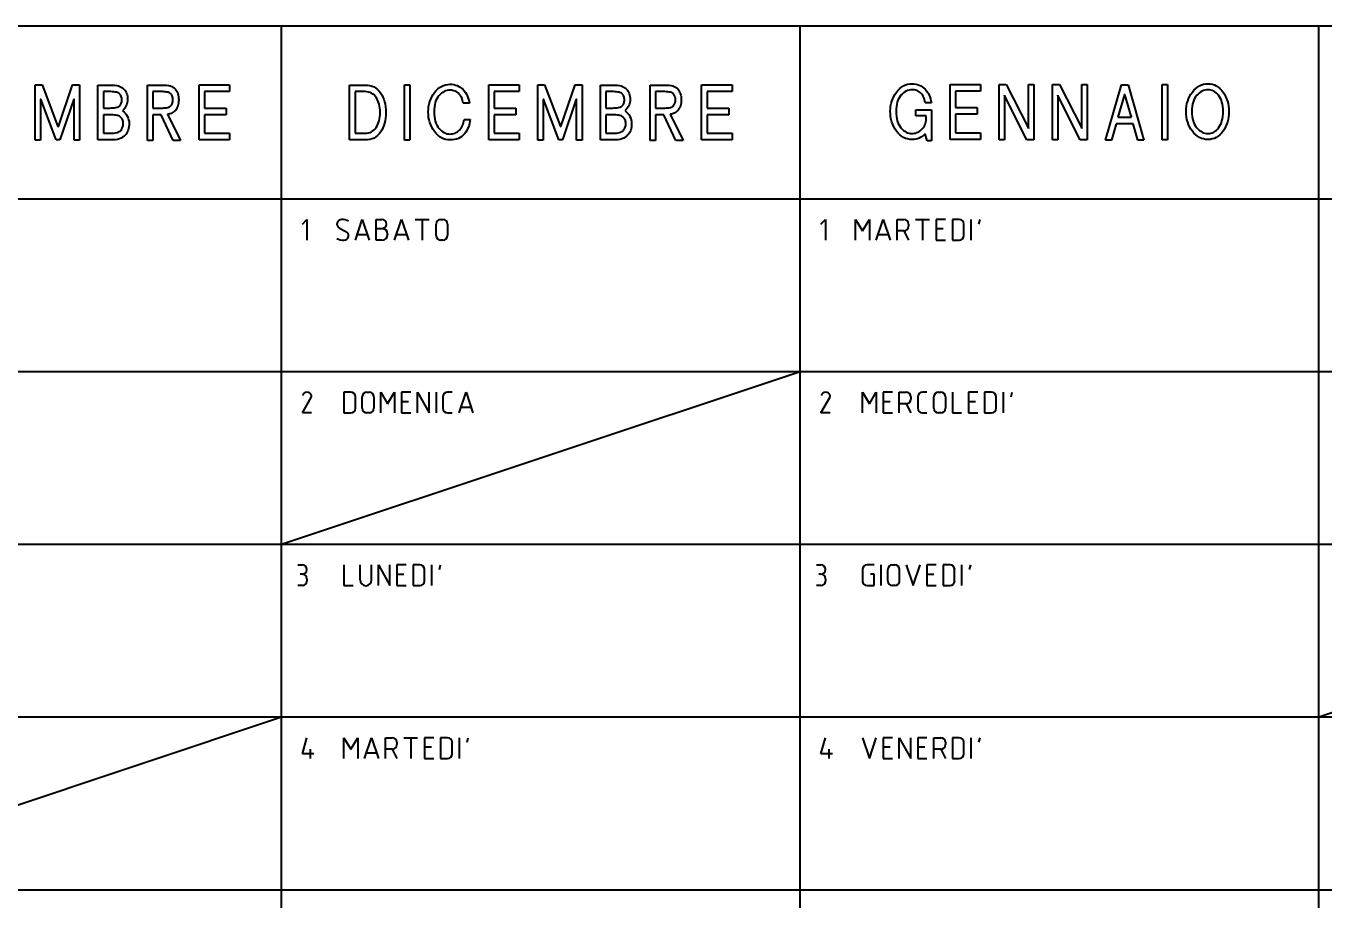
# Model space of a CAD drawing. Header units: millimetres. Extents: x 0 to 750, y -760 to 40.
# Drawn here: x 188 to 375.7, y -86.5 to 40 of the extents above; entities that cross this region are included whole.
import ezdxf

# ---------------------------------------------------------------- set-up
doc = ezdxf.new("R2010")
doc.units = ezdxf.units.MM
doc.layers.get('0').update_dxf_attribs({"lineweight": 40, "true_color": 0xffffff})

msp = doc.modelspace()

# ---------------------------------------------------------------- linework, layer by layer
for p, q in [((150, 40), (225, 40)), ((225, 40), (300, 40)), ((225, 15), (225, 40)), ((300, 40), (375, 40)), ((300, 15), (300, 40)), ((375, 40), (450, 40)), ((375, 15), (375, 40)), ((189.36, 23.48), (189.36, 31.48)), ((189.36, 31.48), (190.37, 31.48)), ((190.37, 31.48), (192.63, 25.43)), ((192.72, 25.43), (194.76, 31.48)), ((194.76, 31.48), (195.76, 31.48)), ((195.76, 31.48), (195.76, 23.48)), ((198.43, 23.5), (198.43, 31.45)), ((198.43, 31.45), (200.32, 31.45)), ((200.32, 30.49), (199.22, 30.49)), ((199.22, 30.49), (199.22, 28.12)), ((200.32, 31.45), (200.62, 31.45)), ((200.54, 30.48), (200.32, 30.49)), ((200.75, 30.47), (200.54, 30.48)), ((200.62, 31.45), (200.9, 31.42)), ((200.94, 30.44), (200.75, 30.47)), ((200.9, 31.42), (201.16, 31.38)), ((201.1, 30.41), (200.94, 30.44)), ((201.25, 30.37), (201.1, 30.41)), ((201.16, 31.38), (201.4, 31.32)), ((201.37, 30.32), (201.25, 30.37)), ((201.48, 30.25), (201.37, 30.32)), ((201.4, 31.32), (201.62, 31.24)), ((201.57, 30.18), (201.48, 30.25)), ((201.65, 30.1), (201.57, 30.18)), ((201.62, 31.24), (201.82, 31.15)), ((201.71, 30.01), (201.65, 30.1)), ((201.82, 31.15), (201.99, 31.04)), ((201.99, 31.04), (202.15, 30.91)), ((202.15, 30.91), (202.29, 30.77)), ((202.29, 30.77), (202.4, 30.61)), ((202.4, 30.61), (202.51, 30.43)), ((202.51, 30.43), (202.59, 30.24)), ((202.59, 30.24), (202.65, 30.04)), ((202.65, 30.04), (202.7, 29.82)), ((205.61, 23.44), (205.61, 31.45)), ((205.61, 31.45), (207.76, 31.45)), ((207.76, 30.49), (206.39, 30.49)), ((206.39, 30.49), (206.39, 28.12)), ((207.76, 31.45), (208.08, 31.45)), ((207.98, 30.48), (207.76, 30.49)), ((208.19, 30.47), (207.98, 30.48)), ((208.08, 31.45), (208.37, 31.42)), ((208.37, 30.44), (208.19, 30.47)), ((208.37, 31.42), (208.64, 31.37)), ((208.54, 30.41), (208.37, 30.44)), ((208.68, 30.36), (208.54, 30.41)), ((208.64, 31.37), (208.88, 31.31)), ((208.81, 30.3), (208.68, 30.36)), ((208.91, 30.24), (208.81, 30.3)), ((208.88, 31.31), (209.1, 31.23)), ((208.99, 30.16), (208.91, 30.24)), ((209.06, 30.08), (208.99, 30.16)), ((209.12, 29.98), (209.06, 30.08)), ((209.1, 31.23), (209.29, 31.13)), ((209.29, 31.13), (209.46, 31.02)), ((209.46, 31.02), (209.6, 30.89)), ((209.6, 30.89), (209.72, 30.74)), ((209.72, 30.74), (209.83, 30.57)), ((209.83, 30.57), (209.92, 30.4)), ((209.92, 30.4), (209.99, 30.21)), ((209.99, 30.21), (210.04, 30)), ((213.06, 23.5), (213.06, 31.46)), ((213.06, 31.46), (217.48, 31.46)), ((217.48, 30.52), (213.85, 30.52)), ((213.85, 30.52), (213.85, 28.12)), ((217.48, 31.46), (217.48, 30.52)), ((234.84, 23.5), (234.84, 31.45)), ((234.84, 31.45), (237.09, 31.45)), ((237.09, 30.49), (235.63, 30.49)), ((235.63, 30.49), (235.63, 24.47)), ((237.09, 31.45), (237.44, 31.44)), ((237.34, 30.47), (237.09, 30.49)), ((237.58, 30.43), (237.34, 30.47)), ((237.44, 31.44), (237.77, 31.38)), ((237.81, 30.37), (237.58, 30.43)), ((237.77, 31.38), (238.08, 31.29)), ((238.02, 30.27), (237.81, 30.37)), ((238.21, 30.15), (238.02, 30.27)), ((238.08, 31.29), (238.36, 31.17)), ((238.39, 30.01), (238.21, 30.15)), ((238.36, 31.17), (238.63, 31.01)), ((238.63, 31.01), (238.87, 30.81)), ((238.87, 30.81), (239.1, 30.58)), ((239.1, 30.58), (239.3, 30.32)), ((239.3, 30.32), (239.49, 30.02)), ((242.75, 23.48), (242.75, 31.48)), ((242.75, 31.48), (243.54, 31.48)), ((243.54, 31.48), (243.54, 23.48)), ((246.72, 29.74), (246.9, 30.06)), ((246.9, 30.06), (247.11, 30.36)), ((247.11, 30.36), (247.34, 30.64)), ((247.34, 30.64), (247.59, 30.89)), ((247.59, 30.89), (247.85, 31.09)), ((247.94, 30.08), (247.75, 29.89)), ((247.85, 31.09), (248.13, 31.26)), ((248.12, 30.25), (247.94, 30.08)), ((248.31, 30.39), (248.12, 30.25)), ((248.13, 31.26), (248.41, 31.39)), ((248.51, 30.5), (248.31, 30.39)), ((248.41, 31.39), (248.71, 31.49)), ((248.71, 30.59), (248.51, 30.5)), ((248.71, 31.49), (249.02, 31.54)), ((248.92, 30.65), (248.71, 30.59)), ((249.13, 30.69), (248.92, 30.65)), ((249.02, 31.54), (249.35, 31.56)), ((249.35, 30.7), (249.13, 30.69)), ((249.35, 31.56), (249.63, 31.55)), ((249.55, 30.69), (249.35, 30.7)), ((249.73, 30.67), (249.55, 30.69)), ((249.63, 31.55), (249.89, 31.51)), ((249.91, 30.63), (249.73, 30.67)), ((249.89, 31.51), (250.15, 31.45)), ((250.08, 30.57), (249.91, 30.63)), ((250.23, 30.5), (250.08, 30.57)), ((250.15, 31.45), (250.39, 31.37)), ((250.38, 30.41), (250.23, 30.5)), ((250.52, 30.31), (250.38, 30.41)), ((250.39, 31.37), (250.62, 31.26)), ((250.64, 30.19), (250.52, 30.31)), ((250.62, 31.26), (250.84, 31.13)), ((250.76, 30.05), (250.64, 30.19)), ((250.87, 29.91), (250.76, 30.05)), ((250.84, 31.13), (251.05, 30.97)), ((251.05, 30.97), (251.24, 30.79)), ((251.24, 30.79), (251.42, 30.59)), ((251.42, 30.59), (251.58, 30.38)), ((251.58, 30.38), (251.72, 30.15)), ((251.72, 30.15), (251.84, 29.91)), ((254.95, 23.5), (254.95, 31.46)), ((254.95, 31.46), (259.37, 31.46)), ((259.37, 30.52), (255.74, 30.52)), ((255.74, 30.52), (255.74, 28.12)), ((259.37, 31.46), (259.37, 30.52)), ((262.04, 23.48), (262.04, 31.48)), ((262.04, 31.48), (263.04, 31.48)), ((263.04, 31.48), (265.31, 25.43)), ((265.4, 25.43), (267.44, 31.48)), ((267.44, 31.48), (268.44, 31.48)), ((268.44, 31.48), (268.44, 23.48)), ((271.11, 23.5), (271.11, 31.45)), ((271.11, 31.45), (273, 31.45)), ((273, 30.49), (271.9, 30.49)), ((271.9, 30.49), (271.9, 28.12)), ((273, 31.45), (273.3, 31.45)), ((273.22, 30.48), (273, 30.49)), ((273.43, 30.47), (273.22, 30.48)), ((273.3, 31.45), (273.58, 31.42)), ((273.61, 30.44), (273.43, 30.47)), ((273.58, 31.42), (273.84, 31.38)), ((273.78, 30.41), (273.61, 30.44)), ((273.93, 30.37), (273.78, 30.41)), ((273.84, 31.38), (274.08, 31.32)), ((274.05, 30.32), (273.93, 30.37)), ((274.16, 30.25), (274.05, 30.32)), ((274.08, 31.32), (274.3, 31.24)), ((274.25, 30.18), (274.16, 30.25)), ((274.33, 30.1), (274.25, 30.18)), ((274.3, 31.24), (274.5, 31.15)), ((274.39, 30.01), (274.33, 30.1)), ((274.5, 31.15), (274.67, 31.04)), ((274.67, 31.04), (274.83, 30.91)), ((274.83, 30.91), (274.96, 30.77)), ((274.96, 30.77), (275.08, 30.61)), ((275.08, 30.61), (275.18, 30.43)), ((275.18, 30.43), (275.27, 30.24)), ((275.27, 30.24), (275.33, 30.04)), ((275.33, 30.04), (275.38, 29.82)), ((278.29, 23.44), (278.29, 31.45)), ((278.29, 31.45), (280.44, 31.45)), ((280.44, 30.49), (279.07, 30.49)), ((279.07, 30.49), (279.07, 28.12)), ((280.44, 31.45), (280.76, 31.45)), ((280.66, 30.48), (280.44, 30.49)), ((280.87, 30.47), (280.66, 30.48)), ((280.76, 31.45), (281.05, 31.42)), ((281.05, 30.44), (280.87, 30.47)), ((281.05, 31.42), (281.32, 31.37)), ((281.22, 30.41), (281.05, 30.44)), ((281.36, 30.36), (281.22, 30.41)), ((281.32, 31.37), (281.56, 31.31)), ((281.48, 30.3), (281.36, 30.36)), ((281.59, 30.24), (281.48, 30.3)), ((281.56, 31.31), (281.78, 31.23)), ((281.67, 30.16), (281.59, 30.24)), ((281.74, 30.08), (281.67, 30.16)), ((281.79, 29.98), (281.74, 30.08)), ((281.78, 31.23), (281.97, 31.13)), ((281.97, 31.13), (282.14, 31.02)), ((282.14, 31.02), (282.28, 30.89)), ((282.28, 30.89), (282.4, 30.74)), ((282.4, 30.74), (282.51, 30.57)), ((282.51, 30.57), (282.59, 30.4)), ((282.59, 30.4), (282.66, 30.21)), ((282.66, 30.21), (282.72, 30)), ((285.73, 23.5), (285.73, 31.46)), ((285.73, 31.46), (290.16, 31.46)), ((290.16, 30.52), (286.53, 30.52)), ((286.53, 30.52), (286.53, 28.12)), ((290.16, 31.46), (290.16, 30.52)), ((313.52, 29.8), (313.71, 30.12)), ((313.71, 30.12), (313.92, 30.43)), ((313.92, 30.43), (314.15, 30.71)), ((314.15, 30.71), (314.4, 30.95)), ((314.4, 30.95), (314.66, 31.16)), ((314.74, 30.15), (314.56, 29.96)), ((314.66, 31.16), (314.93, 31.33)), ((314.93, 30.31), (314.74, 30.15)), ((314.93, 31.33), (315.21, 31.46)), ((315.12, 30.45), (314.93, 30.31)), ((315.32, 30.56), (315.12, 30.45)), ((315.21, 31.46), (315.52, 31.55)), ((315.52, 30.65), (315.32, 30.56)), ((315.52, 31.55), (315.83, 31.61)), ((315.73, 30.71), (315.52, 30.65)), ((315.94, 30.75), (315.73, 30.71)), ((315.83, 31.61), (316.15, 31.63)), ((316.15, 30.77), (315.94, 30.75)), ((316.15, 31.63), (316.44, 31.61)), ((316.35, 30.76), (316.15, 30.77)), ((316.54, 30.73), (316.35, 30.76)), ((316.44, 31.61), (316.7, 31.58)), ((316.72, 30.69), (316.54, 30.73)), ((316.7, 31.58), (316.96, 31.52)), ((316.89, 30.64), (316.72, 30.69)), ((317.04, 30.56), (316.89, 30.64)), ((316.96, 31.52), (317.2, 31.43)), ((317.19, 30.48), (317.04, 30.56)), ((317.33, 30.37), (317.19, 30.48)), ((317.2, 31.43), (317.43, 31.32)), ((317.45, 30.25), (317.33, 30.37)), ((317.43, 31.32), (317.65, 31.19)), ((317.57, 30.12), (317.45, 30.25)), ((317.67, 29.97), (317.57, 30.12)), ((317.65, 31.19), (317.85, 31.03)), ((317.85, 31.03), (318.05, 30.85)), ((318.05, 30.85), (318.23, 30.65)), ((318.23, 30.65), (318.39, 30.44)), ((318.39, 30.44), (318.53, 30.22)), ((318.53, 30.22), (318.65, 29.98)), ((321.66, 23.56), (321.66, 31.52)), ((321.66, 31.52), (326.09, 31.52)), ((326.09, 30.58), (322.45, 30.58)), ((322.45, 30.58), (322.45, 28.19)), ((326.09, 31.52), (326.09, 30.58)), ((328.75, 23.54), (328.75, 31.54)), ((328.75, 31.54), (329.76, 31.54)), ((329.76, 31.54), (333, 25.21)), ((333, 25.14), (333, 31.54)), ((333, 31.54), (333.79, 31.54)), ((333.79, 31.54), (333.79, 23.54)), ((336.46, 23.54), (336.46, 31.54)), ((336.46, 31.54), (337.47, 31.54)), ((337.47, 31.54), (340.7, 25.21)), ((340.71, 25.14), (340.71, 31.54)), ((340.71, 31.54), (341.49, 31.54)), ((341.49, 31.54), (341.49, 23.54)), ((344.16, 23.49), (346.45, 31.49)), ((346.89, 30.08), (345.95, 26.79)), ((346.45, 31.49), (347.4, 31.49)), ((346.95, 30.08), (346.89, 30.08)), ((347.9, 26.79), (346.95, 30.08)), ((347.4, 31.49), (349.68, 23.49)), ((352.35, 23.54), (352.35, 31.54)), ((352.35, 31.54), (353.13, 31.54)), ((353.13, 31.54), (353.13, 23.54)), ((356.31, 29.8), (356.5, 30.12)), ((356.5, 30.12), (356.71, 30.43)), ((356.71, 30.43), (356.94, 30.71)), ((356.94, 30.71), (357.19, 30.95)), ((357.19, 30.95), (357.45, 31.16)), ((357.53, 30.15), (357.35, 29.96)), ((357.45, 31.16), (357.72, 31.33)), ((357.72, 30.31), (357.53, 30.15)), ((357.72, 31.33), (358.02, 31.46)), ((357.91, 30.45), (357.72, 30.31)), ((358.11, 30.56), (357.91, 30.45)), ((358.02, 31.46), (358.32, 31.55)), ((358.31, 30.65), (358.11, 30.56)), ((358.52, 30.71), (358.31, 30.65)), ((358.32, 31.55), (358.63, 31.61)), ((358.74, 30.75), (358.52, 30.71)), ((358.63, 31.61), (358.96, 31.63)), ((358.96, 30.77), (358.74, 30.75)), ((358.96, 31.63), (359.28, 31.61)), ((359.17, 30.75), (358.96, 30.77)), ((359.39, 30.71), (359.17, 30.75)), ((359.28, 31.61), (359.59, 31.55)), ((359.59, 30.65), (359.39, 30.71)), ((359.59, 31.55), (359.89, 31.46)), ((359.79, 30.56), (359.59, 30.65)), ((359.98, 30.45), (359.79, 30.56)), ((359.89, 31.46), (360.17, 31.33)), ((360.16, 30.31), (359.98, 30.45)), ((360.33, 30.15), (360.16, 30.31)), ((360.17, 31.33), (360.44, 31.16)), ((360.5, 29.96), (360.33, 30.15)), ((360.44, 31.16), (360.69, 30.95)), ((360.69, 30.95), (360.92, 30.71)), ((360.92, 30.71), (361.14, 30.43)), ((361.14, 30.43), (361.34, 30.12)), ((361.34, 30.12), (361.51, 29.8)), ((190.2, 29.4), (190.15, 29.4)), ((190.15, 29.4), (190.15, 23.48)), ((192.41, 23.51), (190.2, 29.4)), ((194.93, 29.4), (192.94, 23.51)), ((194.98, 29.4), (194.93, 29.4)), ((194.98, 23.48), (194.98, 29.4)), ((200.65, 28.14), (200.85, 28.17)), ((200.85, 28.17), (201.04, 28.2)), ((201.04, 28.2), (201.21, 28.24)), ((201.21, 28.24), (201.35, 28.29)), ((201.35, 28.29), (201.47, 28.36)), ((201.47, 28.36), (201.56, 28.43)), ((201.56, 28.43), (201.64, 28.51)), ((201.64, 28.51), (201.71, 28.6)), ((201.77, 29.91), (201.71, 30.01)), ((201.71, 28.6), (201.76, 28.69)), ((201.76, 28.69), (201.81, 28.8)), ((201.81, 29.81), (201.77, 29.91)), ((201.85, 29.7), (201.81, 29.81)), ((201.81, 28.8), (201.85, 28.91)), ((201.87, 29.57), (201.85, 29.7)), ((201.85, 28.91), (201.87, 29.04)), ((201.89, 29.44), (201.87, 29.57)), ((201.87, 29.04), (201.89, 29.17)), ((201.89, 29.3), (201.89, 29.44)), ((201.89, 29.17), (201.89, 29.3)), ((202.44, 28.29), (202.31, 28.09)), ((202.54, 28.48), (202.44, 28.29)), ((202.63, 28.69), (202.54, 28.48)), ((202.68, 28.9), (202.63, 28.69)), ((202.72, 29.11), (202.68, 28.9)), ((202.7, 29.82), (202.73, 29.58)), ((202.73, 29.32), (202.72, 29.11)), ((202.73, 29.58), (202.73, 29.32)), ((208.19, 28.14), (208.37, 28.17)), ((208.37, 28.17), (208.54, 28.2)), ((208.54, 28.2), (208.68, 28.25)), ((208.68, 28.25), (208.81, 28.31)), ((208.81, 28.31), (208.91, 28.37)), ((208.91, 28.37), (208.99, 28.45)), ((208.99, 28.45), (209.06, 28.53)), ((209.06, 28.53), (209.12, 28.62)), ((209.17, 29.89), (209.12, 29.98)), ((209.12, 28.62), (209.17, 28.72)), ((209.21, 29.78), (209.17, 29.89)), ((209.17, 28.72), (209.21, 28.83)), ((209.24, 29.67), (209.21, 29.78)), ((209.21, 28.83), (209.24, 28.94)), ((209.26, 29.56), (209.24, 29.67)), ((209.24, 28.94), (209.26, 29.05)), ((209.27, 29.43), (209.26, 29.56)), ((209.26, 29.05), (209.27, 29.18)), ((209.28, 29.3), (209.27, 29.43)), ((209.27, 29.18), (209.28, 29.3)), ((209.95, 28.25), (209.87, 28.09)), ((210.01, 28.43), (209.95, 28.25)), ((210.06, 28.62), (210.01, 28.43)), ((210.04, 30), (210.09, 29.78)), ((210.09, 28.83), (210.06, 28.62)), ((210.09, 29.78), (210.11, 29.55)), ((210.11, 29.06), (210.09, 28.83)), ((210.11, 29.55), (210.12, 29.3)), ((210.12, 29.3), (210.11, 29.06)), ((238.55, 29.83), (238.39, 30.01)), ((238.69, 29.63), (238.55, 29.83)), ((238.82, 29.41), (238.69, 29.63)), ((238.93, 29.18), (238.82, 29.41)), ((239.03, 28.93), (238.93, 29.18)), ((239.11, 28.67), (239.03, 28.93)), ((239.17, 28.39), (239.11, 28.67)), ((239.21, 28.1), (239.17, 28.39)), ((239.49, 30.02), (239.65, 29.71)), ((239.65, 29.71), (239.78, 29.38)), ((239.78, 29.38), (239.89, 29.04)), ((239.89, 29.04), (239.97, 28.67)), ((239.97, 28.67), (240.04, 28.29)), ((240.04, 28.29), (240.07, 27.89)), ((246.22, 27.97), (246.26, 28.35)), ((246.26, 28.35), (246.33, 28.71)), ((246.33, 28.71), (246.43, 29.07)), ((246.43, 29.07), (246.56, 29.41)), ((246.56, 29.41), (246.72, 29.74)), ((247.09, 28.28), (247.05, 27.94)), ((247.15, 28.61), (247.09, 28.28)), ((247.22, 28.91), (247.15, 28.61)), ((247.32, 29.19), (247.22, 28.91)), ((247.44, 29.45), (247.32, 29.19)), ((247.59, 29.68), (247.44, 29.45)), ((247.75, 29.89), (247.59, 29.68)), ((250.96, 29.75), (250.87, 29.91)), ((251.05, 29.59), (250.96, 29.75)), ((251.12, 29.41), (251.05, 29.59)), ((251.18, 29.23), (251.12, 29.41)), ((251.23, 29.03), (251.18, 29.23)), ((251.27, 28.82), (251.23, 29.03)), ((252.15, 28.82), (251.27, 28.82)), ((251.84, 29.91), (251.95, 29.66)), ((251.95, 29.66), (252.03, 29.39)), ((252.03, 29.39), (252.1, 29.12)), ((252.1, 29.12), (252.15, 28.82)), ((262.88, 29.4), (262.83, 29.4)), ((262.83, 29.4), (262.83, 23.48)), ((265.09, 23.51), (262.88, 29.4)), ((267.61, 29.4), (265.62, 23.51)), ((267.66, 29.4), (267.61, 29.4)), ((267.66, 23.48), (267.66, 29.4)), ((273.32, 28.14), (273.53, 28.17)), ((273.53, 28.17), (273.72, 28.2)), ((273.72, 28.2), (273.89, 28.24)), ((273.89, 28.24), (274.03, 28.29)), ((274.03, 28.29), (274.15, 28.36)), ((274.15, 28.36), (274.24, 28.43)), ((274.24, 28.43), (274.32, 28.51)), ((274.32, 28.51), (274.39, 28.6)), ((274.45, 29.91), (274.39, 30.01)), ((274.39, 28.6), (274.44, 28.69)), ((274.44, 28.69), (274.49, 28.8)), ((274.49, 29.81), (274.45, 29.91)), ((274.53, 29.7), (274.49, 29.81)), ((274.49, 28.8), (274.53, 28.91)), ((274.55, 29.57), (274.53, 29.7)), ((274.53, 28.91), (274.55, 29.04)), ((274.57, 29.44), (274.55, 29.57)), ((274.55, 29.04), (274.57, 29.17)), ((274.57, 29.3), (274.57, 29.44)), ((274.57, 29.17), (274.57, 29.3)), ((275.12, 28.29), (274.99, 28.09)), ((275.22, 28.48), (275.12, 28.29)), ((275.31, 28.69), (275.22, 28.48)), ((275.36, 28.9), (275.31, 28.69)), ((275.4, 29.11), (275.36, 28.9)), ((275.38, 29.82), (275.4, 29.58)), ((275.4, 29.58), (275.41, 29.32)), ((275.41, 29.32), (275.4, 29.11)), ((280.87, 28.14), (281.05, 28.17)), ((281.05, 28.17), (281.22, 28.2)), ((281.22, 28.2), (281.36, 28.25)), ((281.36, 28.25), (281.48, 28.31)), ((281.48, 28.31), (281.59, 28.37)), ((281.59, 28.37), (281.67, 28.45)), ((281.67, 28.45), (281.74, 28.53)), ((281.74, 28.53), (281.79, 28.62)), ((281.84, 29.89), (281.79, 29.98)), ((281.79, 28.62), (281.84, 28.72)), ((281.89, 29.78), (281.84, 29.89)), ((281.84, 28.72), (281.89, 28.83)), ((281.92, 29.67), (281.89, 29.78)), ((281.89, 28.83), (281.92, 28.94)), ((281.94, 29.56), (281.92, 29.67)), ((281.92, 28.94), (281.94, 29.05)), ((281.95, 29.43), (281.94, 29.56)), ((281.94, 29.05), (281.95, 29.18)), ((281.96, 29.3), (281.95, 29.43)), ((281.95, 29.18), (281.96, 29.3)), ((282.63, 28.25), (282.55, 28.09)), ((282.69, 28.43), (282.63, 28.25)), ((282.74, 28.62), (282.69, 28.43)), ((282.72, 30), (282.76, 29.78)), ((282.77, 28.83), (282.74, 28.62)), ((282.76, 29.78), (282.79, 29.55)), ((282.79, 29.06), (282.77, 28.83)), ((282.79, 29.55), (282.8, 29.3)), ((282.8, 29.3), (282.79, 29.06)), ((313.03, 28.03), (313.07, 28.41)), ((313.07, 28.41), (313.14, 28.78)), ((313.14, 28.78), (313.24, 29.13)), ((313.24, 29.13), (313.37, 29.47)), ((313.37, 29.47), (313.52, 29.8)), ((313.9, 28.35), (313.86, 28)), ((313.95, 28.67), (313.9, 28.35)), ((314.03, 28.97), (313.95, 28.67)), ((314.13, 29.25), (314.03, 28.97)), ((314.25, 29.51), (314.13, 29.25)), ((314.4, 29.74), (314.25, 29.51)), ((314.56, 29.96), (314.4, 29.74)), ((317.77, 29.82), (317.67, 29.97)), ((317.85, 29.65), (317.77, 29.82)), ((317.93, 29.48), (317.85, 29.65)), ((317.99, 29.29), (317.93, 29.48)), ((318.03, 29.09), (317.99, 29.29)), ((318.07, 28.89), (318.03, 29.09)), ((318.96, 28.89), (318.07, 28.89)), ((318.65, 29.98), (318.75, 29.72)), ((318.75, 29.72), (318.84, 29.46)), ((318.84, 29.46), (318.91, 29.18)), ((318.91, 29.18), (318.96, 28.89)), ((322.45, 28.19), (325.6, 28.19)), ((325.6, 28.19), (325.6, 27.22)), ((329.55, 29.93), (329.54, 29.97)), ((329.54, 29.97), (329.54, 23.54)), ((332.78, 23.54), (329.55, 29.93)), ((337.25, 29.93), (337.24, 29.97)), ((337.24, 29.97), (337.24, 23.54)), ((340.49, 23.54), (337.25, 29.93)), ((355.81, 28.03), (355.86, 28.41)), ((355.86, 28.41), (355.93, 28.78)), ((355.93, 28.78), (356.03, 29.13)), ((356.03, 29.13), (356.15, 29.47)), ((356.15, 29.47), (356.31, 29.8)), ((356.69, 28.35), (356.65, 28)), ((356.74, 28.67), (356.69, 28.35)), ((356.82, 28.97), (356.74, 28.67)), ((356.92, 29.25), (356.82, 28.97)), ((357.04, 29.51), (356.92, 29.25)), ((357.18, 29.74), (357.04, 29.51)), ((357.35, 29.96), (357.18, 29.74)), ((360.65, 29.74), (360.5, 29.96)), ((360.78, 29.51), (360.65, 29.74)), ((360.9, 29.25), (360.78, 29.51)), ((360.99, 28.97), (360.9, 29.25)), ((361.06, 28.67), (360.99, 28.97)), ((361.11, 28.35), (361.06, 28.67)), ((361.14, 28.01), (361.11, 28.35)), ((361.51, 29.8), (361.66, 29.47)), ((361.66, 29.47), (361.78, 29.13)), ((361.78, 29.13), (361.87, 28.77)), ((361.87, 28.77), (361.94, 28.41)), ((361.94, 28.41), (361.98, 28.03)), ((199.22, 28.12), (200.16, 28.12)), ((200.16, 27.15), (199.22, 27.15)), ((199.22, 27.15), (199.22, 24.47)), ((200.16, 28.12), (200.41, 28.13)), ((200.41, 27.15), (200.16, 27.15)), ((200.41, 28.13), (200.65, 28.14)), ((200.65, 27.14), (200.41, 27.15)), ((200.87, 27.11), (200.65, 27.14)), ((201.07, 27.08), (200.87, 27.11)), ((201.25, 27.03), (201.07, 27.08)), ((201.4, 26.98), (201.25, 27.03)), ((201.54, 26.92), (201.4, 26.98)), ((201.66, 26.84), (201.54, 26.92)), ((201.77, 26.76), (201.66, 26.84)), ((201.86, 26.67), (201.77, 26.76)), ((201.93, 26.56), (201.86, 26.67)), ((201.99, 26.45), (201.93, 26.56)), ((202.16, 27.9), (201.99, 27.72)), ((201.99, 27.72), (202.21, 27.53)), ((202.04, 26.32), (201.99, 26.45)), ((202.07, 26.18), (202.04, 26.32)), ((202.31, 28.09), (202.16, 27.9)), ((202.21, 27.53), (202.4, 27.33)), ((202.4, 27.33), (202.57, 27.12)), ((202.57, 27.12), (202.7, 26.89)), ((202.7, 26.89), (202.81, 26.66)), ((202.81, 26.66), (202.88, 26.41)), ((202.88, 26.41), (202.93, 26.15)), ((206.39, 28.12), (207.76, 28.12)), ((207.59, 27.15), (206.39, 27.15)), ((206.39, 27.15), (206.39, 23.44)), ((209.34, 23.44), (207.59, 27.15)), ((207.76, 28.12), (207.98, 28.13)), ((207.98, 28.13), (208.19, 28.14)), ((208.68, 27.24), (208.51, 27.21)), ((208.51, 27.21), (210.39, 23.44)), ((208.85, 27.29), (208.68, 27.24)), ((209.02, 27.35), (208.85, 27.29)), ((209.17, 27.42), (209.02, 27.35)), ((209.31, 27.5), (209.17, 27.42)), ((209.44, 27.6), (209.31, 27.5)), ((209.56, 27.7), (209.44, 27.6)), ((209.68, 27.81), (209.56, 27.7)), ((209.78, 27.94), (209.68, 27.81)), ((209.87, 28.09), (209.78, 27.94)), ((213.85, 28.12), (216.99, 28.12)), ((216.99, 27.15), (213.85, 27.15)), ((213.85, 27.15), (213.85, 24.47)), ((216.99, 28.12), (216.99, 27.15)), ((239.03, 26.02), (239.11, 26.29)), ((239.11, 26.29), (239.17, 26.56)), ((239.17, 26.56), (239.21, 26.85)), ((239.24, 27.8), (239.21, 28.1)), ((239.21, 26.85), (239.24, 27.16)), ((239.24, 27.48), (239.24, 27.8)), ((239.24, 27.16), (239.24, 27.48)), ((240.04, 26.66), (239.97, 26.28)), ((240.07, 27.06), (240.04, 26.66)), ((240.07, 27.89), (240.09, 27.48)), ((240.09, 27.48), (240.07, 27.06)), ((246.2, 27.58), (246.22, 27.97)), ((246.22, 27.17), (246.2, 27.58)), ((246.26, 26.77), (246.22, 27.17)), ((246.33, 26.39), (246.26, 26.77)), ((246.43, 26.02), (246.33, 26.39)), ((247.05, 27.94), (247.04, 27.57)), ((247.04, 27.57), (247.05, 27.2)), ((247.05, 27.2), (247.09, 26.85)), ((247.09, 26.85), (247.15, 26.52)), ((247.15, 26.52), (247.22, 26.21)), ((251.36, 26.24), (251.4, 26.48)), ((251.4, 26.48), (252.28, 26.48)), ((252.28, 26.48), (252.24, 26.19)), ((255.74, 28.12), (258.88, 28.12)), ((258.88, 27.15), (255.74, 27.15)), ((255.74, 27.15), (255.74, 24.47)), ((258.88, 28.12), (258.88, 27.15)), ((271.9, 28.12), (272.83, 28.12)), ((272.83, 27.15), (271.9, 27.15)), ((271.9, 27.15), (271.9, 24.47)), ((272.83, 28.12), (273.09, 28.13)), ((273.09, 27.15), (272.83, 27.15)), ((273.09, 28.13), (273.32, 28.14)), ((273.33, 27.14), (273.09, 27.15)), ((273.55, 27.11), (273.33, 27.14)), ((273.75, 27.08), (273.55, 27.11)), ((273.93, 27.03), (273.75, 27.08)), ((274.08, 26.98), (273.93, 27.03)), ((274.22, 26.92), (274.08, 26.98)), ((274.34, 26.84), (274.22, 26.92)), ((274.45, 26.76), (274.34, 26.84)), ((274.53, 26.67), (274.45, 26.76)), ((274.61, 26.56), (274.53, 26.67)), ((274.67, 26.45), (274.61, 26.56)), ((274.84, 27.9), (274.67, 27.72)), ((274.67, 27.72), (274.89, 27.53)), ((274.72, 26.32), (274.67, 26.45)), ((274.75, 26.18), (274.72, 26.32)), ((274.99, 28.09), (274.84, 27.9)), ((274.89, 27.53), (275.08, 27.33)), ((275.08, 27.33), (275.25, 27.12)), ((275.25, 27.12), (275.38, 26.89)), ((275.38, 26.89), (275.49, 26.66)), ((275.49, 26.66), (275.56, 26.41)), ((275.56, 26.41), (275.61, 26.15)), ((279.07, 28.12), (280.44, 28.12)), ((280.27, 27.15), (279.07, 27.15)), ((279.07, 27.15), (279.07, 23.44)), ((282.02, 23.44), (280.27, 27.15)), ((280.44, 28.12), (280.66, 28.13)), ((280.66, 28.13), (280.87, 28.14)), ((281.36, 27.24), (281.19, 27.21)), ((281.19, 27.21), (283.07, 23.44)), ((281.53, 27.29), (281.36, 27.24)), ((281.69, 27.35), (281.53, 27.29)), ((281.85, 27.42), (281.69, 27.35)), ((281.99, 27.5), (281.85, 27.42)), ((282.12, 27.6), (281.99, 27.5)), ((282.24, 27.7), (282.12, 27.6)), ((282.36, 27.81), (282.24, 27.7)), ((282.46, 27.94), (282.36, 27.81)), ((282.55, 28.09), (282.46, 27.94)), ((286.53, 28.12), (289.67, 28.12)), ((289.67, 27.15), (286.53, 27.15)), ((286.53, 27.15), (286.53, 24.47)), ((289.67, 28.12), (289.67, 27.15)), ((313.01, 27.65), (313.03, 28.03)), ((313.03, 27.23), (313.01, 27.65)), ((313.07, 26.83), (313.03, 27.23)), ((313.14, 26.45), (313.07, 26.83)), ((313.24, 26.08), (313.14, 26.45)), ((313.86, 28), (313.85, 27.64)), ((313.85, 27.64), (313.86, 27.26)), ((313.86, 27.26), (313.9, 26.91)), ((313.9, 26.91), (313.95, 26.58)), ((313.95, 26.58), (314.03, 26.27)), ((316.7, 27), (316.7, 27.86)), ((316.7, 27.86), (318.99, 27.86)), ((318.21, 27), (316.7, 27)), ((318.17, 26.11), (318.21, 26.31)), ((318.21, 26.31), (318.21, 27)), ((318.99, 27.86), (318.99, 23.37)), ((325.6, 27.22), (322.45, 27.22)), ((322.45, 27.22), (322.45, 24.53)), ((345.95, 26.79), (347.9, 26.79)), ((355.8, 27.65), (355.81, 28.03)), ((355.81, 27.23), (355.8, 27.65)), ((355.86, 26.83), (355.81, 27.23)), ((355.93, 26.45), (355.86, 26.83)), ((356.03, 26.08), (355.93, 26.45)), ((356.65, 28), (356.64, 27.64)), ((356.64, 27.64), (356.65, 27.26)), ((356.65, 27.26), (356.69, 26.91)), ((356.69, 26.91), (356.74, 26.58)), ((356.74, 26.58), (356.82, 26.27)), ((360.99, 26.27), (361.06, 26.58)), ((361.06, 26.58), (361.11, 26.91)), ((361.11, 26.91), (361.14, 27.27)), ((361.15, 27.65), (361.14, 28.01)), ((361.14, 27.27), (361.15, 27.65)), ((361.87, 26.45), (361.78, 26.08)), ((361.94, 26.83), (361.87, 26.45)), ((361.98, 27.23), (361.94, 26.83)), ((361.98, 28.03), (361.99, 27.64)), ((361.99, 27.64), (361.98, 27.23)), ((192.63, 25.43), (192.72, 25.43)), ((199.22, 24.47), (200.25, 24.47)), ((200.25, 24.47), (200.53, 24.47)), ((200.53, 24.47), (200.77, 24.49)), ((200.77, 24.49), (201, 24.53)), ((201, 24.53), (201.2, 24.57)), ((201.2, 24.57), (201.37, 24.63)), ((201.37, 24.63), (201.52, 24.71)), ((201.52, 24.71), (201.65, 24.79)), ((201.65, 24.79), (201.75, 24.89)), ((201.75, 24.89), (201.83, 25)), ((201.83, 25), (201.9, 25.11)), ((201.9, 25.11), (201.96, 25.23)), ((201.96, 25.23), (202.01, 25.35)), ((202.01, 25.35), (202.05, 25.47)), ((202.05, 25.47), (202.08, 25.6)), ((202.1, 26.03), (202.07, 26.18)), ((202.08, 25.6), (202.1, 25.73)), ((202.1, 25.87), (202.1, 26.03)), ((202.1, 25.73), (202.1, 25.87)), ((202.61, 24.53), (202.5, 24.34)), ((202.72, 24.72), (202.61, 24.53)), ((202.8, 24.93), (202.72, 24.72)), ((202.86, 25.15), (202.8, 24.93)), ((202.9, 25.38), (202.86, 25.15)), ((202.93, 25.63), (202.9, 25.38)), ((202.93, 26.15), (202.94, 25.88)), ((202.94, 25.88), (202.93, 25.63)), ((213.85, 24.47), (217.48, 24.47)), ((217.48, 24.47), (217.48, 23.5)), ((235.63, 24.47), (237.09, 24.47)), ((237.09, 24.47), (237.34, 24.48)), ((237.34, 24.48), (237.58, 24.52)), ((237.58, 24.52), (237.81, 24.59)), ((237.81, 24.59), (238.02, 24.68)), ((238.02, 24.68), (238.21, 24.8)), ((238.21, 24.8), (238.39, 24.95)), ((238.39, 24.95), (238.55, 25.12)), ((238.55, 25.12), (238.69, 25.32)), ((238.69, 25.32), (238.82, 25.54)), ((238.82, 25.54), (238.93, 25.78)), ((238.93, 25.78), (239.03, 26.02)), ((239.3, 24.64), (239.1, 24.37)), ((239.49, 24.93), (239.3, 24.64)), ((239.65, 25.24), (239.49, 24.93)), ((239.78, 25.57), (239.65, 25.24)), ((239.89, 25.92), (239.78, 25.57)), ((239.97, 26.28), (239.89, 25.92)), ((246.56, 25.67), (246.43, 26.02)), ((246.72, 25.33), (246.56, 25.67)), ((246.9, 25.01), (246.72, 25.33)), ((247.11, 24.7), (246.9, 25.01)), ((247.34, 24.42), (247.11, 24.7)), ((247.22, 26.21), (247.32, 25.92)), ((247.32, 25.92), (247.44, 25.66)), ((247.59, 24.18), (247.34, 24.42)), ((247.44, 25.66), (247.59, 25.41)), ((247.59, 25.41), (247.75, 25.19)), ((247.75, 25.19), (247.94, 25)), ((247.94, 25), (248.12, 24.83)), ((248.12, 24.83), (248.31, 24.69)), ((248.31, 24.69), (248.51, 24.57)), ((248.51, 24.57), (248.71, 24.48)), ((248.71, 24.48), (248.92, 24.41)), ((248.92, 24.41), (249.13, 24.37)), ((249.73, 24.4), (249.92, 24.44)), ((249.92, 24.44), (250.09, 24.5)), ((250.09, 24.5), (250.26, 24.58)), ((250.26, 24.58), (250.42, 24.68)), ((250.42, 24.68), (250.57, 24.8)), ((250.57, 24.8), (250.71, 24.93)), ((250.71, 24.93), (250.84, 25.08)), ((250.84, 25.08), (250.96, 25.24)), ((250.96, 25.24), (251.06, 25.42)), ((251.06, 25.42), (251.16, 25.6)), ((251.16, 25.6), (251.24, 25.8)), ((251.24, 25.8), (251.3, 26.02)), ((251.3, 26.02), (251.36, 26.24)), ((251.62, 24.63), (251.45, 24.4)), ((251.77, 24.86), (251.62, 24.63)), ((251.9, 25.11), (251.77, 24.86)), ((252.01, 25.37), (251.9, 25.11)), ((252.1, 25.63), (252.01, 25.37)), ((252.18, 25.9), (252.1, 25.63)), ((252.24, 26.19), (252.18, 25.9)), ((255.74, 24.47), (259.37, 24.47)), ((259.37, 24.47), (259.37, 23.5)), ((265.31, 25.43), (265.4, 25.43)), ((271.9, 24.47), (272.93, 24.47)), ((272.93, 24.47), (273.2, 24.47)), ((273.2, 24.47), (273.45, 24.49)), ((273.45, 24.49), (273.68, 24.53)), ((273.68, 24.53), (273.88, 24.57)), ((273.88, 24.57), (274.05, 24.63)), ((274.05, 24.63), (274.2, 24.71)), ((274.2, 24.71), (274.33, 24.79)), ((274.33, 24.79), (274.43, 24.89)), ((274.43, 24.89), (274.51, 25)), ((274.51, 25), (274.58, 25.11)), ((274.58, 25.11), (274.64, 25.23)), ((274.64, 25.23), (274.69, 25.35)), ((274.69, 25.35), (274.73, 25.47)), ((274.73, 25.47), (274.76, 25.6)), ((274.77, 26.03), (274.75, 26.18)), ((274.76, 25.6), (274.77, 25.73)), ((274.78, 25.87), (274.77, 26.03)), ((274.77, 25.73), (274.78, 25.87)), ((275.29, 24.53), (275.18, 24.34)), ((275.4, 24.72), (275.29, 24.53)), ((275.48, 24.93), (275.4, 24.72)), ((275.54, 25.15), (275.48, 24.93)), ((275.58, 25.38), (275.54, 25.15)), ((275.61, 25.63), (275.58, 25.38)), ((275.61, 26.15), (275.62, 25.88)), ((275.62, 25.88), (275.61, 25.63)), ((286.53, 24.47), (290.16, 24.47)), ((290.16, 24.47), (290.16, 23.5)), ((313.37, 25.73), (313.24, 26.08)), ((313.52, 25.39), (313.37, 25.73)), ((313.71, 25.07), (313.52, 25.39)), ((313.92, 24.76), (313.71, 25.07)), ((314.16, 24.48), (313.92, 24.76)), ((314.03, 26.27), (314.13, 25.98)), ((314.13, 25.98), (314.25, 25.72)), ((314.4, 24.24), (314.16, 24.48)), ((314.25, 25.72), (314.4, 25.48)), ((314.4, 25.48), (314.56, 25.26)), ((314.56, 25.26), (314.75, 25.06)), ((314.75, 25.06), (314.93, 24.89)), ((314.93, 24.89), (315.13, 24.75)), ((315.13, 24.75), (315.32, 24.63)), ((315.32, 24.63), (315.52, 24.54)), ((315.52, 24.54), (315.73, 24.48)), ((315.73, 24.48), (315.94, 24.44)), ((315.94, 24.44), (316.16, 24.42)), ((316.16, 24.42), (316.34, 24.43)), ((316.34, 24.43), (316.52, 24.46)), ((316.52, 24.46), (316.7, 24.5)), ((316.7, 24.5), (316.87, 24.56)), ((316.87, 24.56), (317.03, 24.63)), ((317.03, 24.63), (317.19, 24.72)), ((317.19, 24.72), (317.34, 24.83)), ((317.34, 24.83), (317.49, 24.96)), ((317.49, 24.96), (317.63, 25.09)), ((317.63, 25.09), (317.76, 25.24)), ((317.76, 25.24), (317.87, 25.4)), ((317.87, 25.4), (317.97, 25.56)), ((317.97, 25.56), (318.05, 25.73)), ((318.05, 25.73), (318.12, 25.92)), ((318.12, 25.92), (318.17, 26.11)), ((322.45, 24.53), (326.09, 24.53)), ((326.09, 24.53), (326.09, 23.56)), ((333, 25.21), (333, 25.14)), ((340.7, 25.21), (340.71, 25.14)), ((345.68, 25.82), (345.01, 23.49)), ((348.17, 25.82), (345.68, 25.82)), ((348.83, 23.49), (348.17, 25.82)), ((356.15, 25.73), (356.03, 26.08)), ((356.31, 25.39), (356.15, 25.73)), ((356.5, 25.07), (356.31, 25.39)), ((356.71, 24.76), (356.5, 25.07)), ((356.94, 24.48), (356.71, 24.76)), ((356.82, 26.27), (356.92, 25.98)), ((356.92, 25.98), (357.04, 25.72)), ((357.19, 24.24), (356.94, 24.48)), ((357.04, 25.72), (357.18, 25.48)), ((357.18, 25.48), (357.35, 25.26)), ((357.35, 25.26), (357.53, 25.06)), ((357.53, 25.06), (357.72, 24.89)), ((357.72, 24.89), (357.91, 24.75)), ((357.91, 24.75), (358.11, 24.63)), ((358.11, 24.63), (358.31, 24.54)), ((358.31, 24.54), (358.52, 24.48)), ((358.52, 24.48), (358.74, 24.44)), ((358.74, 24.44), (358.96, 24.42)), ((358.96, 24.42), (359.17, 24.44)), ((359.17, 24.44), (359.39, 24.48)), ((359.39, 24.48), (359.59, 24.54)), ((359.59, 24.54), (359.79, 24.63)), ((359.79, 24.63), (359.98, 24.75)), ((359.98, 24.75), (360.16, 24.89)), ((360.16, 24.89), (360.33, 25.06)), ((360.33, 25.06), (360.5, 25.26)), ((360.5, 25.26), (360.65, 25.48)), ((360.65, 25.48), (360.78, 25.72)), ((360.92, 24.48), (360.69, 24.24)), ((360.78, 25.72), (360.9, 25.98)), ((360.9, 25.98), (360.99, 26.27)), ((361.14, 24.76), (360.92, 24.48)), ((361.34, 25.07), (361.14, 24.76)), ((361.51, 25.39), (361.34, 25.07)), ((361.66, 25.73), (361.51, 25.39)), ((361.78, 26.08), (361.66, 25.73)), ((190.15, 23.48), (189.36, 23.48)), ((192.94, 23.51), (192.41, 23.51)), ((195.76, 23.48), (194.98, 23.48)), ((200.26, 23.5), (198.43, 23.5)), ((200.62, 23.51), (200.26, 23.5)), ((200.96, 23.54), (200.62, 23.51)), ((201.27, 23.59), (200.96, 23.54)), ((201.54, 23.67), (201.27, 23.59)), ((201.79, 23.76), (201.54, 23.67)), ((202.01, 23.88), (201.79, 23.76)), ((202.2, 24.01), (202.01, 23.88)), ((202.36, 24.17), (202.2, 24.01)), ((202.5, 24.34), (202.36, 24.17)), ((206.39, 23.44), (205.61, 23.44)), ((210.39, 23.44), (209.34, 23.44)), ((217.48, 23.5), (213.06, 23.5)), ((237.09, 23.5), (234.84, 23.5)), ((237.44, 23.52), (237.09, 23.5)), ((237.77, 23.57), (237.44, 23.52)), ((238.08, 23.66), (237.77, 23.57)), ((238.36, 23.78), (238.08, 23.66)), ((238.63, 23.94), (238.36, 23.78)), ((238.87, 24.14), (238.63, 23.94)), ((239.1, 24.37), (238.87, 24.14)), ((243.54, 23.48), (242.75, 23.48)), ((247.85, 23.97), (247.59, 24.18)), ((248.13, 23.8), (247.85, 23.97)), ((248.41, 23.67), (248.13, 23.8)), ((248.71, 23.57), (248.41, 23.67)), ((249.02, 23.52), (248.71, 23.57)), ((249.35, 23.5), (249.02, 23.52)), ((249.13, 24.37), (249.35, 24.36)), ((249.35, 24.36), (249.55, 24.37)), ((249.69, 23.51), (249.35, 23.5)), ((249.55, 24.37), (249.73, 24.4)), ((250.01, 23.56), (249.69, 23.51)), ((250.3, 23.63), (250.01, 23.56)), ((250.58, 23.72), (250.3, 23.63)), ((250.83, 23.85), (250.58, 23.72)), ((251.06, 24), (250.83, 23.85)), ((251.27, 24.19), (251.06, 24)), ((251.45, 24.4), (251.27, 24.19)), ((259.37, 23.5), (254.95, 23.5)), ((262.83, 23.48), (262.04, 23.48)), ((265.62, 23.51), (265.09, 23.51)), ((268.44, 23.48), (267.66, 23.48)), ((272.94, 23.5), (271.11, 23.5)), ((273.3, 23.51), (272.94, 23.5)), ((273.64, 23.54), (273.3, 23.51)), ((273.95, 23.59), (273.64, 23.54)), ((274.22, 23.67), (273.95, 23.59)), ((274.47, 23.76), (274.22, 23.67)), ((274.69, 23.88), (274.47, 23.76)), ((274.88, 24.01), (274.69, 23.88)), ((275.04, 24.17), (274.88, 24.01)), ((275.18, 24.34), (275.04, 24.17)), ((279.07, 23.44), (278.29, 23.44)), ((283.07, 23.44), (282.02, 23.44)), ((290.16, 23.5), (285.73, 23.5)), ((314.66, 24.03), (314.4, 24.24)), ((314.94, 23.86), (314.66, 24.03)), ((315.22, 23.73), (314.94, 23.86)), ((315.52, 23.64), (315.22, 23.73)), ((315.83, 23.58), (315.52, 23.64)), ((316.16, 23.56), (315.83, 23.58)), ((316.44, 23.58), (316.16, 23.56)), ((316.71, 23.61), (316.44, 23.58)), ((316.97, 23.68), (316.71, 23.61)), ((317.22, 23.76), (316.97, 23.68)), ((317.45, 23.88), (317.22, 23.76)), ((317.68, 24.02), (317.45, 23.88)), ((317.89, 24.18), (317.68, 24.02)), ((318.09, 24.37), (317.89, 24.18)), ((318.37, 23.37), (318.09, 24.37)), ((318.99, 23.37), (318.37, 23.37)), ((326.09, 23.56), (321.66, 23.56)), ((329.54, 23.54), (328.75, 23.54)), ((333.79, 23.54), (332.78, 23.54)), ((337.24, 23.54), (336.46, 23.54)), ((341.49, 23.54), (340.49, 23.54)), ((345.01, 23.49), (344.16, 23.49)), ((349.68, 23.49), (348.83, 23.49)), ((353.13, 23.54), (352.35, 23.54)), ((357.45, 24.03), (357.19, 24.24)), ((357.72, 23.86), (357.45, 24.03)), ((358.02, 23.73), (357.72, 23.86)), ((358.32, 23.64), (358.02, 23.73)), ((358.63, 23.58), (358.32, 23.64)), ((358.96, 23.56), (358.63, 23.58)), ((359.28, 23.58), (358.96, 23.56)), ((359.59, 23.64), (359.28, 23.58)), ((359.89, 23.73), (359.59, 23.64)), ((360.17, 23.86), (359.89, 23.73)), ((360.44, 24.03), (360.17, 23.86)), ((360.69, 24.24), (360.44, 24.03)), ((150, 15), (225, 15)), ((225, 15), (300, 15)), ((225, -10), (225, 15)), ((300, 15), (375, 15)), ((300, -10), (300, 15)), ((375, 15), (450, 15)), ((375, -10), (375, 15)), ((228, 11.33), (228.67, 12)), ((228.67, 12), (228.67, 9)), ((235.67, 9), (236.67, 12)), ((236.67, 12), (237.67, 9)), ((238.67, 9), (238.67, 12)), ((238.67, 12), (239.5, 12)), ((241.33, 9), (242.33, 12)), ((242.33, 12), (243.33, 9)), ((244.33, 12), (246.33, 12)), ((245.33, 12), (245.33, 9)), ((247.33, 9.67), (247.33, 11.33)), ((248, 12), (248.33, 12)), ((249, 11.33), (249, 9.67)), ((303, 11.33), (303.67, 12)), ((303.67, 12), (303.67, 9)), ((308, 9), (308, 12)), ((308, 12), (309, 10.33)), ((309, 10.33), (310, 12)), ((310, 12), (310, 9)), ((311, 9), (312, 12)), ((312, 12), (313, 9)), ((314, 9), (314, 12)), ((314, 12), (315, 12)), ((315.67, 11.33), (315.67, 11)), ((316.67, 12), (318.67, 12)), ((317.67, 12), (317.67, 9)), ((321, 12), (319.67, 12)), ((319.67, 12), (319.67, 9)), ((323, 12), (322, 12)), ((322, 12), (322, 9)), ((323.67, 9.67), (323.67, 11.33)), ((324.67, 12), (324.67, 9)), ((325.83, 11.33), (326, 12)), ((233.36, 10.74), (234.3, 10.26)), ((235.94, 9.83), (237.39, 9.83)), ((238.67, 10.67), (239.53, 10.67)), ((240.33, 9.87), (240.33, 9.8)), ((241.61, 9.83), (243.06, 9.83)), ((311.28, 9.83), (312.72, 9.83)), ((315, 10.33), (314, 10.33)), ((315, 10.33), (315.67, 9)), ((319.67, 10.67), (320.67, 10.67)), ((239.53, 9), (238.67, 9)), ((248.33, 9), (248, 9)), ((319.67, 9), (321, 9)), ((322, 9), (323, 9)), ((150, -10), (225, -10)), ((225, -10), (300, -10)), ((225, -35), (225, -10)), ((225, -35), (300, -10)), ((300, -10), (375, -10)), ((300, -35), (300, -10)), ((375, -10), (450, -10)), ((375, -35), (375, -10)), ((235, -13), (234, -13)), ((234, -13), (234, -16)), ((237.33, -13), (237.67, -13)), ((239.33, -16), (239.33, -13)), ((239.33, -13), (240.33, -14.67)), ((240.33, -14.67), (241.33, -13)), ((241.33, -13), (241.33, -16)), ((243.67, -13), (242.33, -13)), ((242.33, -13), (242.33, -16)), ((244.67, -16), (244.67, -13)), ((244.67, -13), (246.33, -16)), ((246.33, -16), (246.33, -13)), ((247.33, -13), (247.33, -16)), ((249.67, -13), (249, -13)), ((250.67, -16), (251.67, -13)), ((251.67, -13), (252.67, -16)), ((309, -16), (309, -13)), ((309, -13), (310, -14.67)), ((310, -14.67), (311, -13)), ((311, -13), (311, -16)), ((313.33, -13), (312, -13)), ((312, -13), (312, -16)), ((314.33, -16), (314.33, -13)), ((314.33, -13), (315.33, -13)), ((318.33, -13), (317.67, -13)), ((320, -13), (320.33, -13)), ((322, -13), (322, -16)), ((325.67, -13), (324.33, -13)), ((324.33, -13), (324.33, -16)), ((327.67, -13), (326.67, -13)), ((326.67, -13), (326.67, -16)), ((329.33, -13), (329.33, -16)), ((330.5, -13.67), (330.67, -13)), ((228, -16), (229.29, -13.78)), ((235.67, -15.33), (235.67, -13.67)), ((236.67, -15.33), (236.67, -13.67)), ((238.33, -13.67), (238.33, -15.33)), ((242.33, -14.33), (243.33, -14.33)), ((248.33, -13.67), (248.33, -15.33)), ((303, -16), (304.29, -13.78)), ((312, -14.33), (313, -14.33)), ((315.33, -14.67), (314.33, -14.67)), ((315.33, -14.67), (316, -16)), ((316, -13.67), (316, -14)), ((317, -13.67), (317, -15.33)), ((319.33, -15.33), (319.33, -13.67)), ((321, -13.67), (321, -15.33)), ((324.33, -14.33), (325.33, -14.33)), ((328.33, -15.33), (328.33, -13.67)), ((229.33, -16), (228, -16)), ((234, -16), (235, -16)), ((237.67, -16), (237.33, -16)), ((242.33, -16), (243.67, -16)), ((249, -16), (249.67, -16)), ((250.94, -15.17), (252.39, -15.17)), ((304.33, -16), (303, -16)), ((312, -16), (313.33, -16)), ((317.67, -16), (318.33, -16)), ((320.33, -16), (320, -16)), ((322, -16), (323.33, -16)), ((324.33, -16), (325.67, -16)), ((326.67, -16), (327.67, -16)), ((150, -35), (225, -35)), ((225, -35), (300, -35)), ((225, -60), (225, -35)), ((300, -35), (375, -35)), ((300, -60), (300, -35)), ((375, -35), (450, -35)), ((375, -60), (375, -35)), ((375, -60), (450, -35)), ((227.33, -38), (228, -38)), ((228, -39.33), (227.67, -39.33)), ((234, -38), (234, -41)), ((236.33, -38), (236.33, -40.17)), ((238, -40.17), (238, -38)), ((239, -41), (239, -38)), ((239, -38), (240.67, -41)), ((240.67, -41), (240.67, -38)), ((243, -38), (241.67, -38)), ((241.67, -38), (241.67, -41)), ((241.67, -39.33), (242.67, -39.33)), ((245, -38), (244, -38)), ((244, -38), (244, -41)), ((245.67, -40.33), (245.67, -38.67)), ((246.67, -38), (246.67, -41)), ((247.83, -38.67), (248, -38)), ((302.33, -38), (303, -38)), ((303, -39.33), (302.67, -39.33)), ((309, -38.67), (309, -40.33)), ((310.67, -38), (309.67, -38)), ((310.67, -39.33), (310.17, -39.33)), ((310.67, -41), (310.67, -39.33)), ((311.67, -38), (311.67, -41)), ((312.67, -40.33), (312.67, -38.67)), ((313.33, -38), (313.67, -38)), ((314.33, -38.67), (314.33, -40.33)), ((315.33, -38), (316.33, -41)), ((316.33, -41), (317.33, -38)), ((319.67, -38), (318.33, -38)), ((318.33, -38), (318.33, -41)), ((318.33, -39.33), (319.33, -39.33)), ((321.67, -38), (320.67, -38)), ((320.67, -38), (320.67, -41)), ((322.33, -40.33), (322.33, -38.67)), ((323.33, -38), (323.33, -41)), ((324.5, -38.67), (324.67, -38)), ((228, -41), (227.33, -41)), ((228.67, -40), (228.67, -40.33)), ((234, -41), (235.33, -41)), ((241.67, -41), (243, -41)), ((244, -41), (245, -41)), ((303, -41), (302.33, -41)), ((303.67, -40), (303.67, -40.33)), ((309.67, -41), (310.67, -41)), ((313.67, -41), (313.33, -41)), ((318.33, -41), (319.67, -41)), ((320.67, -41), (321.67, -41)), ((150, -60), (225, -60)), ((150, -85), (225, -60)), ((225, -60), (300, -60)), ((225, -85), (225, -60)), ((300, -60), (375, -60)), ((300, -85), (300, -60)), ((375, -60), (450, -60)), ((375, -85), (375, -60)), ((228, -65.33), (228.67, -63)), ((234, -66), (234, -63)), ((234, -63), (235, -64.67)), ((235, -64.67), (236, -63)), ((236, -63), (236, -66)), ((237, -66), (238, -63)), ((238, -63), (239, -66)), ((240, -66), (240, -63)), ((240, -63), (241, -63)), ((241.67, -63.67), (241.67, -64)), ((242.67, -63), (244.67, -63)), ((243.67, -63), (243.67, -66)), ((247, -63), (245.67, -63)), ((245.67, -63), (245.67, -66)), ((249, -63), (248, -63)), ((248, -63), (248, -66)), ((249.67, -65.33), (249.67, -63.67)), ((250.67, -63), (250.67, -66)), ((251.83, -63.67), (252, -63)), ((303, -65.33), (303.67, -63)), ((309, -63), (310, -66)), ((310, -66), (311, -63)), ((313.33, -63), (312, -63)), ((312, -63), (312, -66)), ((314.33, -66), (314.33, -63)), ((314.33, -63), (316, -66)), ((316, -66), (316, -63)), ((318.33, -63), (317, -63)), ((317, -63), (317, -66)), ((319.33, -66), (319.33, -63)), ((319.33, -63), (320.33, -63)), ((321, -63.67), (321, -64)), ((323, -63), (322, -63)), ((322, -63), (322, -66)), ((323.67, -65.33), (323.67, -63.67)), ((324.67, -63), (324.67, -66)), ((325.83, -63.67), (326, -63)), ((229.67, -65.33), (228, -65.33)), ((229.17, -66), (229.17, -64.67)), ((237.28, -65.17), (238.72, -65.17)), ((241, -64.67), (240, -64.67)), ((241, -64.67), (241.67, -66)), ((245.67, -64.33), (246.67, -64.33)), ((304.67, -65.33), (303, -65.33)), ((304.17, -66), (304.17, -64.67)), ((312, -64.33), (313, -64.33)), ((317, -64.33), (318, -64.33)), ((320.33, -64.67), (319.33, -64.67)), ((320.33, -64.67), (321, -66)), ((245.67, -66), (247, -66)), ((248, -66), (249, -66)), ((312, -66), (313.33, -66)), ((317, -66), (318.33, -66)), ((322, -66), (323, -66)), ((150, -85), (225, -85)), ((225, -85), (300, -85)), ((225, -110), (225, -85)), ((300, -85), (375, -85)), ((300, -110), (300, -85)), ((375, -85), (450, -85)), ((375, -110), (375, -85))]:
    msp.add_line(p, q)
for centre, radius, start, end in [((233.67, 11.33), 0.667, 90, 243), ((233.67, 9.79), 2.21, 63.07, 90), ((239.5, 11.33), 0.667, 270, 90), ((248, 11.33), 0.667, 90, 180), ((248.33, 11.33), 0.667, 0, 90), ((315, 11.33), 0.667, 0, 90), ((323, 11.33), 0.667, 0, 90), ((234, 9.67), 0.667, 270, 62.98), ((239.53, 9.87), 0.8, 0, 90), ((239.53, 9.8), 0.8, 270, 0), ((248, 9.67), 0.667, 180, 270), ((248.33, 9.67), 0.667, 270, 0), ((315, 11), 0.667, 270, 0), ((323, 9.67), 0.667, 270, 0), ((234, 11.21), 2.21, 243.1, 270), ((228.67, -13.67), 0.667, 14.48, 165.5), ((235, -13.67), 0.667, 0, 90), ((237.33, -13.67), 0.667, 90, 180), ((237.67, -13.67), 0.667, 0, 90), ((249, -13.67), 0.667, 90, 180), ((303.67, -13.67), 0.667, 14.48, 165.5), ((315.33, -13.67), 0.667, 0, 90), ((317.67, -13.67), 0.667, 90, 180), ((320, -13.67), 0.667, 90, 180), ((320.33, -13.67), 0.667, 0, 90), ((327.67, -13.67), 0.667, 0, 90), ((229, -13.62), 0.333, 329.8, 20.53), ((304, -13.62), 0.333, 329.8, 20.53), ((315.33, -14), 0.667, 270, 0), ((235, -15.33), 0.667, 270, 0), ((237.33, -15.33), 0.667, 180, 270), ((237.67, -15.33), 0.667, 270, 0), ((249, -15.33), 0.667, 180, 270), ((317.67, -15.33), 0.667, 180, 270), ((320, -15.33), 0.667, 180, 270), ((320.33, -15.33), 0.667, 270, 0), ((327.67, -15.33), 0.667, 270, 0), ((228, -38.67), 0.667, 270, 90), ((228, -40), 0.667, 0, 90), ((245, -38.67), 0.667, 0, 90), ((303, -38.67), 0.667, 270, 90), ((303, -40), 0.667, 0, 90), ((309.67, -38.67), 0.667, 90, 180), ((313.33, -38.67), 0.667, 90, 180), ((313.67, -38.67), 0.667, 0, 90), ((321.67, -38.67), 0.667, 0, 90), ((228, -40.33), 0.667, 270, 0), ((237.17, -40.17), 0.833, 180, 0), ((245, -40.33), 0.667, 270, 0), ((303, -40.33), 0.667, 270, 0), ((309.67, -40.33), 0.667, 180, 270), ((313.33, -40.33), 0.667, 180, 270), ((313.67, -40.33), 0.667, 270, 0), ((321.67, -40.33), 0.667, 270, 0), ((241, -63.67), 0.667, 0, 90), ((249, -63.67), 0.667, 0, 90), ((320.33, -63.67), 0.667, 0, 90), ((323, -63.67), 0.667, 0, 90), ((241, -64), 0.667, 270, 0), ((249, -65.33), 0.667, 270, 0), ((320.33, -64), 0.667, 270, 0), ((323, -65.33), 0.667, 270, 0)]:
    msp.add_arc(centre, radius, start, end)

doc.saveas('drawing.dxf')
